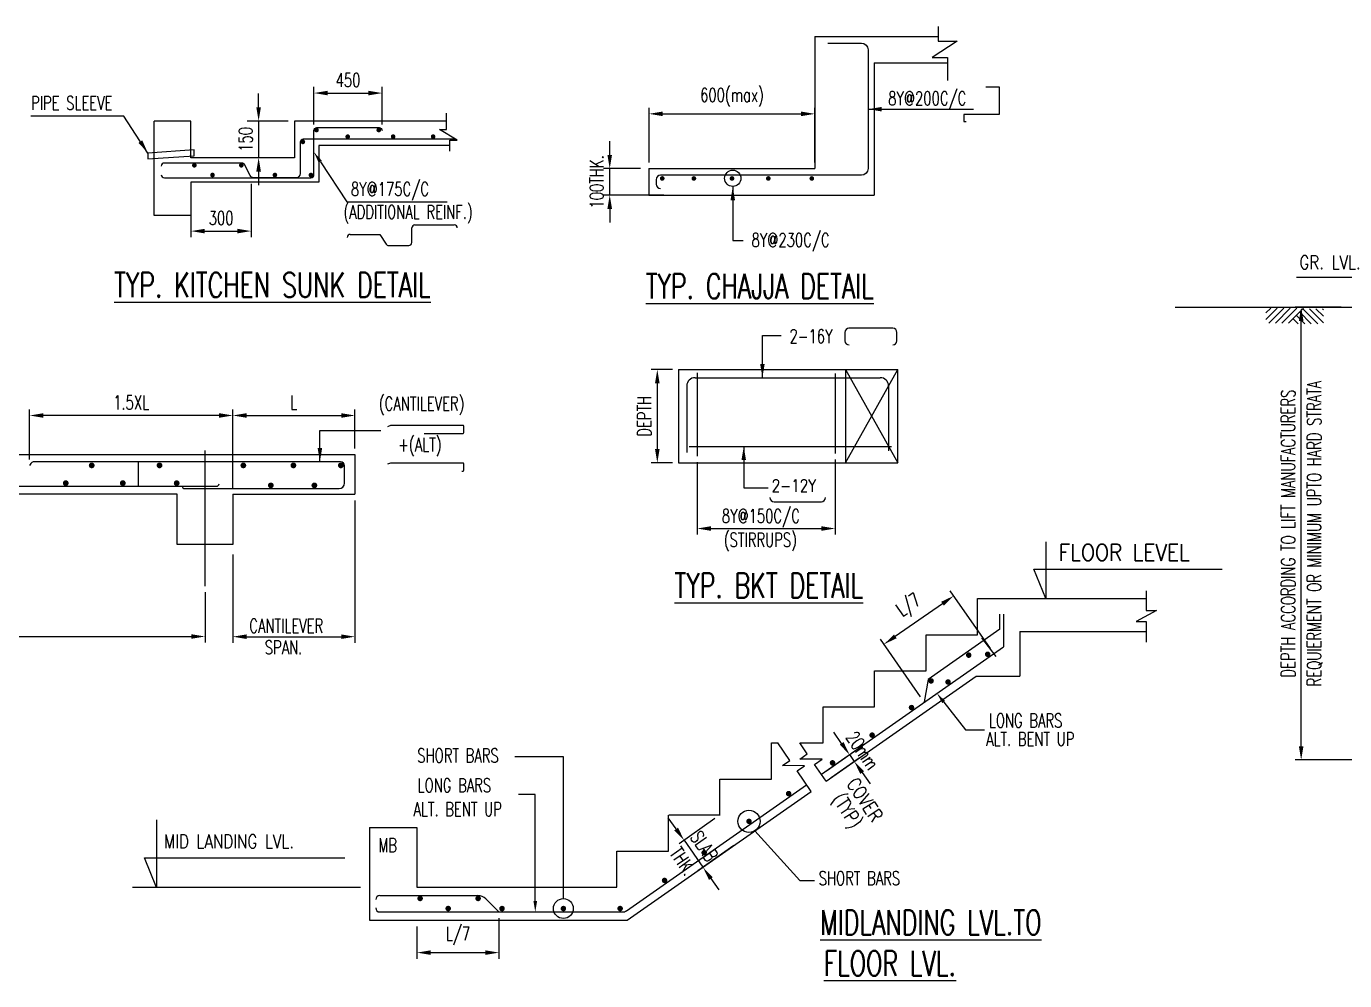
# Model space of a CAD drawing. Header units: inches. Extents: x 61991 to 161106, y 29687 to 64402.
# Drawn here: x 65552 to 66414, y 34329 to 34953 of the extents above; entities that cross this region are included whole.
import ezdxf
from ezdxf.enums import TextEntityAlignment as Align

# ---------------------------------------------------------------- set-up
doc = ezdxf.new("R2010")
doc.units = ezdxf.units.IN
doc.header["$MEASUREMENT"] = 0
doc.header["$PDMODE"] = 2
for name, color, linetype in [('dim', 5, 'Continuous'), ('hatch', 8, 'Continuous'), ('level', 3, 'Continuous'), ('LINE CUT', 8, 'Continuous'), ('other', 5, 'Continuous'), ('R.C.C. STRUCTURE', 4, 'Continuous'), ('reinforcement', 6, 'Continuous'), ('REINFORCEMENT STIRRUPS', 2, 'Continuous'), ('TEXT MIDIUM', 2, 'Continuous'), ('TEXT NORMAL', 4, 'Continuous'), ('title', 6, 'Continuous')]:
    doc.layers.add(name, color=color, linetype=linetype)
doc.styles.add('ROMANS', font='R.SHX', dxfattribs={"width": 0.7})
doc.styles.add('T1', font='r.shx', dxfattribs={"width": 0.85, "height": 2.25})
doc.dimstyles.new('DIM96', dxfattribs={"dimscale": 0, "dimtxt": 9, "dimasz": 9, "dimexe": 4, "dimexo": 4, "dimgap": 4, "dimtad": 1, "dimdec": 0, "dimzin": 1, "dimdsep": 46, "dimlunit": 4, "dimtxsty": 'ROMANS', "dimcen": 0, "dimclrd": 5, "dimclre": 5, "dimclrt": 4, "dimadec": 0, "dimazin": 0, "dimtfac": 1, "dimtdec": 0, "dimtix": 1, "dimtmove": 2, "dimatfit": 3, "dimfxl": 0, "dimfrac": 1, "dimtzin": 0, "dimlwd": -1, "dimlwe": -1, "dimarcsym": 0})

# ---------------------------------------------------------------- blocks, each defined once
blk = doc.blocks.new('*D92')
at = {"layer": 'Defpoints', "color": 0, "transparency": 16777216}
for p in [(65669.06, 34587.09), (65280.94, 34552.98), (65669.06, 34554.09)]:
    blk.add_point(p, dxfattribs=at)
at = {"layer": 'dim', "color": 5, "transparency": 16777216}
for p, q in [((65669.06, 34583.09), (65669.06, 34550.09)), ((65280.94, 34556.98), (65280.94, 34558.09)), ((65289.94, 34554.09), (65660.06, 34554.09))]:
    blk.add_line(p, q, dxfattribs=at)
for points in [[(65289.94, 34555.59), (65289.94, 34552.59), (65280.94, 34554.09)], [(65660.06, 34555.59), (65660.06, 34552.59), (65669.06, 34554.09)]]:
    blk.add_solid(points, dxfattribs=at)
blk = doc.blocks.new('*D98')
at = {"layer": 'Defpoints', "color": 0, "transparency": 16777216}
for p in [(65784.83, 34909.39), (65740.26, 34884.85), (65784.83, 34884.85)]:
    blk.add_point(p, dxfattribs=at)
at = {"layer": 'dim', "color": 5, "transparency": 16777216}
for p, q in [((65740.26, 34888.85), (65740.26, 34913.39)), ((65784.83, 34888.85), (65784.83, 34913.39)), ((65749.26, 34909.39), (65775.83, 34909.39))]:
    blk.add_line(p, q, dxfattribs=at)
for points in [[(65749.26, 34910.89), (65749.26, 34907.89), (65740.26, 34909.39)], [(65775.83, 34910.89), (65775.83, 34907.89), (65784.83, 34909.39)]]:
    blk.add_solid(points, dxfattribs=at)
at = {"layer": 'dim', "color": 4, "transparency": 16777216, "insert": (65762.55, 34917.89), "char_height": 9, "attachment_point": 5, "style": 'ROMANS'}
blk.add_mtext('450', dxfattribs=at)
blk = doc.blocks.new('*D99')
at = {"layer": 'Defpoints', "color": 0, "transparency": 16777216}
for p in [(65727.49, 34891.08), (65704.08, 34867.11), (65727.49, 34867.11)]:
    blk.add_point(p, dxfattribs=at)
at = {"layer": 'dim', "color": 5, "transparency": 16777216}
for p, q in [((65704.08, 34900.08), (65704.08, 34909.08)), ((65723.49, 34891.08), (65700.08, 34891.08)), ((65704.08, 34891.08), (65704.08, 34867.11)), ((65723.49, 34867.11), (65700.08, 34867.11)), ((65704.08, 34858.11), (65704.08, 34849.11))]:
    blk.add_line(p, q, dxfattribs=at)
for points in [[(65702.58, 34900.08), (65705.58, 34900.08), (65704.08, 34891.08)], [(65702.58, 34858.11), (65705.58, 34858.11), (65704.08, 34867.11)]]:
    blk.add_solid(points, dxfattribs=at)
at = {"layer": 'dim', "color": 4, "transparency": 16777216, "insert": (65695.58, 34879.1), "char_height": 9, "attachment_point": 5, "rotation": 90, "style": 'ROMANS'}
blk.add_mtext('150', dxfattribs=at)
blk = doc.blocks.new('*D100')
at = {"layer": 'Defpoints', "color": 0, "transparency": 16777216}
for p in [(65659.85, 34851.13), (65699.27, 34854.02), (65699.27, 34819.15)]:
    blk.add_point(p, dxfattribs=at)
at = {"layer": 'dim', "color": 5, "transparency": 16777216}
for p, q in [((65699.27, 34850.02), (65699.27, 34815.15)), ((65659.85, 34847.13), (65659.85, 34815.15)), ((65668.85, 34819.15), (65690.27, 34819.15))]:
    blk.add_line(p, q, dxfattribs=at)
for points in [[(65668.85, 34820.65), (65668.85, 34817.65), (65659.85, 34819.15)], [(65690.27, 34820.65), (65690.27, 34817.65), (65699.27, 34819.15)]]:
    blk.add_solid(points, dxfattribs=at)
at = {"layer": 'dim', "color": 4, "transparency": 16777216, "insert": (65679.56, 34827.65), "char_height": 9, "attachment_point": 5, "style": 'ROMANS'}
blk.add_mtext('300', dxfattribs=at)
blk = doc.blocks.new('*D106')
at = {"layer": 'Defpoints', "color": 0, "transparency": 16777216}
for p in [(65767.07, 34647.09), (65687.19, 34611.66), (65767.07, 34553.96)]:
    blk.add_point(p, dxfattribs=at)
at = {"layer": 'dim', "color": 5, "transparency": 16777216}
for p, q in [((65767.07, 34643.09), (65767.07, 34549.96)), ((65687.19, 34607.66), (65687.19, 34549.96)), ((65696.19, 34553.96), (65758.07, 34553.96))]:
    blk.add_line(p, q, dxfattribs=at)
for points in [[(65696.19, 34555.46), (65696.19, 34552.46), (65687.19, 34553.96)], [(65758.07, 34555.46), (65758.07, 34552.46), (65767.07, 34553.96)]]:
    blk.add_solid(points, dxfattribs=at)
blk = doc.blocks.new('*D108')
at = {"layer": 'Defpoints', "color": 0, "transparency": 16777216}
for p in [(65554.32, 34698.59), (65554.32, 34665.79), (65687.19, 34647.09)]:
    blk.add_point(p, dxfattribs=at)
at = {"layer": 'dim', "color": 5, "transparency": 16777216}
for p, q in [((65554.32, 34669.79), (65554.32, 34702.59)), ((65678.19, 34698.59), (65563.32, 34698.59)), ((65687.19, 34651.09), (65687.19, 34702.59))]:
    blk.add_line(p, q, dxfattribs=at)
for points in [[(65563.32, 34700.09), (65563.32, 34697.09), (65554.32, 34698.59)], [(65678.19, 34700.09), (65678.19, 34697.09), (65687.19, 34698.59)]]:
    blk.add_solid(points, dxfattribs=at)
at = {"layer": 'dim', "color": 4, "transparency": 16777216, "insert": (65620.75, 34707.09), "char_height": 9, "attachment_point": 5, "style": 'ROMANS'}
blk.add_mtext('1.5XL', dxfattribs=at)
blk = doc.blocks.new('*D111')
at = {"layer": 'Defpoints', "color": 0, "transparency": 16777216}
for p in [(65687.19, 34698.59), (65767.07, 34698.59), (65767.07, 34673.06)]:
    blk.add_point(p, dxfattribs=at)
at = {"layer": 'dim', "color": 5, "transparency": 16777216}
for p, q in [((65696.19, 34698.59), (65758.07, 34698.59)), ((65767.07, 34677.06), (65767.07, 34702.59))]:
    blk.add_line(p, q, dxfattribs=at)
for points in [[(65696.19, 34700.09), (65696.19, 34697.09), (65687.19, 34698.59)], [(65758.07, 34700.09), (65758.07, 34697.09), (65767.07, 34698.59)]]:
    blk.add_solid(points, dxfattribs=at)
at = {"layer": 'dim', "color": 4, "transparency": 16777216, "insert": (65727.13, 34707.09), "char_height": 9, "attachment_point": 5, "style": 'ROMANS'}
blk.add_mtext('L', dxfattribs=at)
blk = doc.blocks.new('*D113')
at = {"layer": 'Defpoints', "color": 0, "transparency": 16777216}
for p in [(66113.02, 34549.04), (66184.83, 34542.92), (66139.23, 34511.27)]:
    blk.add_point(p, dxfattribs=at)
at = {"layer": 'TEXT NORMAL', "color": 5, "transparency": 16777216}
for p, q in [((66182.55, 34546.21), (66156.34, 34583.97)), ((66151.23, 34575.55), (66120.41, 34554.17)), ((66136.95, 34514.56), (66110.74, 34552.32))]:
    blk.add_line(p, q, dxfattribs=at)
for points in [[(66150.38, 34576.79), (66152.09, 34574.32), (66158.62, 34580.69)], [(66119.56, 34555.4), (66121.27, 34552.93), (66113.02, 34549.04)]]:
    blk.add_solid(points, dxfattribs=at)
at = {"layer": 'TEXT NORMAL', "color": 4, "transparency": 16777216, "insert": (66129.63, 34573.78), "char_height": 9, "attachment_point": 5, "rotation": 34.76124, "style": 'ROMANS'}
blk.add_mtext('L/7', dxfattribs=at)
blk = doc.blocks.new('*D114')
at = {"layer": 'Defpoints', "color": 0, "transparency": 16777216}
for p in [(66005.76, 34437.32), (66018.13, 34419.65), (65994.64, 34403.21)]:
    blk.add_point(p, dxfattribs=at)
at = {"layer": 'TEXT NORMAL', "color": 5, "transparency": 16777216}
for p, q in [((65977.11, 34428.25), (65971.95, 34435.62)), ((66002.49, 34435.02), (65978.99, 34418.58)), ((65982.27, 34420.87), (65994.64, 34403.21)), ((66014.85, 34417.36), (65991.36, 34400.91)), ((65999.8, 34395.83), (66004.96, 34388.46))]:
    blk.add_line(p, q, dxfattribs=at)
for points in [[(65978.34, 34429.11), (65975.88, 34427.39), (65982.27, 34420.87)], [(66001.03, 34396.69), (65998.57, 34394.97), (65994.64, 34403.21)]]:
    blk.add_solid(points, dxfattribs=at)
at = {"layer": 'TEXT NORMAL', "color": 4, "transparency": 16777216, "char_height": 9, "attachment_point": 5, "rotation": 304.99202, "style": 'ROMANS'}
for s, insert in [('SLAB', (65995.42, 34416.91)), ('THK.', (65981.49, 34407.17))]:
    blk.add_mtext(s, dxfattribs=dict(at, insert=insert))
blk = doc.blocks.new('*D115')
at = {"layer": 'Defpoints', "color": 0, "transparency": 16777216}
for p in [(65807.63, 34368.58), (65861.26, 34373.97), (65861.26, 34347.43)]:
    blk.add_point(p, dxfattribs=at)
at = {"layer": 'dim', "color": 5, "transparency": 16777216}
for p, q in [((65861.26, 34369.97), (65861.26, 34343.43)), ((65807.63, 34364.58), (65807.63, 34343.43)), ((65816.63, 34347.43), (65852.26, 34347.43))]:
    blk.add_line(p, q, dxfattribs=at)
for points in [[(65816.63, 34348.93), (65816.63, 34345.93), (65807.63, 34347.43)], [(65852.26, 34348.93), (65852.26, 34345.93), (65861.26, 34347.43)]]:
    blk.add_solid(points, dxfattribs=at)
at = {"layer": 'dim', "color": 4, "transparency": 16777216, "insert": (65834.45, 34358.29), "char_height": 9, "attachment_point": 5, "style": 'ROMANS'}
blk.add_mtext('L/7', dxfattribs=at)
blk = doc.blocks.new('*D119')
at = {"layer": 'Defpoints', "color": 0, "transparency": 16777216}
for p in [(66093.55, 34472.44), (66072.07, 34463.99), (66075.16, 34459.57)]:
    blk.add_point(p, dxfattribs=at)
at = {"layer": 'dim', "color": 5, "transparency": 16777216}
for p, q in [((66085.3, 34484.23), (66080.14, 34491.61)), ((66075.34, 34466.28), (66093.73, 34479.16)), ((66078.44, 34461.86), (66096.83, 34474.74)), ((66090.46, 34476.86), (66093.55, 34472.44)), ((66098.71, 34465.07), (66103.87, 34457.7))]:
    blk.add_line(p, q, dxfattribs=at)
for points in [[(66086.53, 34485.09), (66084.07, 34483.37), (66090.46, 34476.86)], [(66099.94, 34465.93), (66097.48, 34464.21), (66093.55, 34472.44)]]:
    blk.add_solid(points, dxfattribs=at)
at = {"layer": 'dim', "color": 4, "transparency": 16777216, "insert": (66098.97, 34479.53), "char_height": 9, "attachment_point": 5, "rotation": 304.99201, "style": 'ROMANS'}
blk.add_mtext('20mm ', dxfattribs=at)
blk = doc.blocks.new('*D171')
at = {"layer": 'Defpoints', "color": 0, "transparency": 16777216}
for p in [(65990.83, 34672), (66081, 34673.76), (66081, 34624.69)]:
    blk.add_point(p, dxfattribs=at)
at = {"layer": 'dim', "color": 5, "transparency": 16777216}
for p, q in [((66081, 34669.76), (66081, 34620.69)), ((65990.83, 34668), (65990.83, 34620.69)), ((65999.83, 34624.69), (66072, 34624.69))]:
    blk.add_line(p, q, dxfattribs=at)
for points in [[(65999.83, 34626.19), (65999.83, 34623.19), (65990.83, 34624.69)], [(66072, 34626.19), (66072, 34623.19), (66081, 34624.69)]]:
    blk.add_solid(points, dxfattribs=at)
blk = doc.blocks.new('*D183')
at = {"layer": 'Defpoints', "color": 0, "transparency": 16777216}
for p in [(66385.79, 34769.46), (66415.96, 34769.46), (66433.93, 34473.37)]:
    blk.add_point(p, dxfattribs=at)
at = {"layer": 'dim', "color": 5, "transparency": 16777216}
for p, q in [((66411.96, 34769.46), (66381.79, 34769.46)), ((66385.79, 34482.37), (66385.79, 34760.46)), ((66429.93, 34473.37), (66381.79, 34473.37))]:
    blk.add_line(p, q, dxfattribs=at)
for points in [[(66384.29, 34760.46), (66387.29, 34760.46), (66385.79, 34769.46)], [(66384.29, 34482.37), (66387.29, 34482.37), (66385.79, 34473.37)]]:
    blk.add_solid(points, dxfattribs=at)
at = {"layer": 'dim', "color": 4, "transparency": 16777216, "char_height": 9, "attachment_point": 5, "rotation": 90, "style": 'ROMANS'}
for s, insert in [('REQUIERMENT OR MINIMUM UPTO HARD STRATA  ', (66394.72, 34621.42)), ('DEPTH ACCORDING TO LIFT MANUFACTURERS', (66377.29, 34621.42))]:
    blk.add_mtext(s, dxfattribs=dict(at, insert=insert))
blk = doc.blocks.new('*D185')
at = {"layer": 'Defpoints', "color": 0, "transparency": 16777216}
for p in [(65978.68, 34728.71), (65964.78, 34667.61), (65978.68, 34667.61)]:
    blk.add_point(p, dxfattribs=at)
at = {"layer": 'dim', "color": 5, "transparency": 16777216}
for p, q in [((65974.68, 34728.71), (65960.78, 34728.71)), ((65964.78, 34719.71), (65964.78, 34676.61)), ((65974.68, 34667.61), (65960.78, 34667.61))]:
    blk.add_line(p, q, dxfattribs=at)
for points in [[(65963.28, 34719.71), (65966.28, 34719.71), (65964.78, 34728.71)], [(65963.28, 34676.61), (65966.28, 34676.61), (65964.78, 34667.61)]]:
    blk.add_solid(points, dxfattribs=at)
at = {"layer": 'dim', "color": 4, "transparency": 16777216, "insert": (65956.28, 34698.16), "char_height": 9, "attachment_point": 5, "rotation": 90, "style": 'ROMANS'}
blk.add_mtext('DEPTH', dxfattribs=at)
blk = doc.blocks.new('*D186')
at = {"layer": 'Defpoints', "color": 0, "transparency": 16777216}
for p in [(66067.8, 34895.8), (65959.35, 34859.97), (66067.8, 34859.97)]:
    blk.add_point(p, dxfattribs=at)
at = {"layer": 'dim', "color": 5, "transparency": 16777216}
for p, q in [((65959.35, 34863.97), (65959.35, 34899.8)), ((65968.35, 34895.8), (66058.8, 34895.8)), ((66067.8, 34863.97), (66067.8, 34899.8))]:
    blk.add_line(p, q, dxfattribs=at)
for points in [[(65968.35, 34897.3), (65968.35, 34894.3), (65959.35, 34895.8)], [(66058.8, 34897.3), (66058.8, 34894.3), (66067.8, 34895.8)]]:
    blk.add_solid(points, dxfattribs=at)
at = {"layer": 'dim', "color": 4, "transparency": 16777216, "insert": (66013.57, 34906.66), "char_height": 9, "attachment_point": 5, "style": 'ROMANS'}
blk.add_mtext('600(max)', dxfattribs=at)
blk = doc.blocks.new('*D188')
at = {"layer": 'Defpoints', "color": 0, "transparency": 16777216}
for p in [(65933.67, 34859.97), (65957.87, 34859.97), (65973.15, 34842.69)]:
    blk.add_point(p, dxfattribs=at)
at = {"layer": 'dim', "color": 5, "transparency": 16777216}
for p, q in [((65933.67, 34868.97), (65933.67, 34877.97)), ((65953.87, 34859.97), (65929.67, 34859.97)), ((65933.67, 34842.69), (65933.67, 34859.97)), ((65969.15, 34842.69), (65929.67, 34842.69)), ((65933.67, 34833.69), (65933.67, 34824.69))]:
    blk.add_line(p, q, dxfattribs=at)
for points in [[(65932.17, 34868.97), (65935.17, 34868.97), (65933.67, 34859.97)], [(65932.17, 34833.69), (65935.17, 34833.69), (65933.67, 34842.69)]]:
    blk.add_solid(points, dxfattribs=at)
at = {"layer": 'dim', "color": 4, "transparency": 16777216, "insert": (65925.17, 34851.33), "char_height": 9, "attachment_point": 5, "rotation": 90, "style": 'ROMANS'}
blk.add_mtext('100THK.', dxfattribs=at)

msp = doc.modelspace()

# ---------------------------------------------------------------- linework, layer by layer
at = {"layer": 'dim'}
for p, q in [((65740.26247, 34894.83279), (65740.26247, 34906.90545)), ((65719.09577, 34891.08162), (65696.51359, 34891.08162)), ((65719.09577, 34867.11297), (65696.51359, 34867.11297)), ((65659.84694, 34827.58943), (65659.84694, 34821.1376)), ((65669.05847, 34587.08793), (65669.05847, 34675.67981)), ((66186.32958, 34540.96643), (66176.97494, 34553.19125)), ((65903.37021, 34475.33323), (65871.66201, 34475.33323)), ((65903.37021, 34382.72134), (65903.37021, 34475.33323)), ((66028.55975, 34427.03524), (66058.0019, 34394.60008)), ((66058.0019, 34394.60008), (66067.47091, 34394.60008))]:
    msp.add_line(p, q, dxfattribs=at)
at = {"layer": 'dim', "flags": 128}
for points in [[(65744.44254, 34864.4479), (65761.76183, 34838.17278), (65827.29264, 34838.17278)], [(66152.08629, 34511.22545), (66166.36192, 34493.0199), (66178.67232, 34493.0199)], [(65884.99865, 34381.17007), (65884.99865, 34450.8113), (65874.09154, 34450.8113)]]:
    msp.add_lwpolyline(points, dxfattribs=at)
at = {"layer": 'dim'}
for centre, radius in [((66024.73189, 34433.24208), 7.29223), ((65903.37021, 34376.22523), 6.4962)]:
    msp.add_circle(centre, radius, dxfattribs=at)
at = {"layer": 'dim', "extrusion": (0, 0, -1)}
for points in [[(-65743.38566, 34863.75115), (-65740.26247, 34870.78943), (-65745.49943, 34865.14466)], [(-66151.1419, 34510.48497), (-66147.64342, 34516.89121), (-66153.03056, 34511.96582)], [(-65886.19869, 34381.17007), (-65884.99865, 34373.97007), (-65883.79862, 34381.17007)]]:
    msp.add_solid(points, dxfattribs=at)
at = {"layer": 'hatch'}
for p, q in [((66362.77943, 34765.71897), (66365.86125, 34768.8008)), ((66362.77943, 34761.4494), (66370.13083, 34768.8008)), ((66364.63254, 34759.03294), (66374.4004, 34768.8008)), ((66368.90211, 34759.03294), (66378.66997, 34768.8008)), ((66373.17168, 34759.03294), (66382.93954, 34768.8008)), ((66377.44126, 34759.03294), (66387.20911, 34768.8008)), ((66382.55539, 34764.14707), (66388.12384, 34758.57862)), ((66384.69017, 34766.28186), (66392.39341, 34758.57862)), ((66386.89512, 34768.34648), (66396.66298, 34758.57862)), ((66391.1647, 34768.34648), (66400.34364, 34759.16754)), ((66395.43427, 34768.34648), (66400.34364, 34763.43711)), ((66399.70384, 34768.34648), (66400.34364, 34767.70668)), ((66380.4206, 34762.01229), (66383.85427, 34758.57862))]:
    msp.add_line(p, q, dxfattribs=at)
msp.add_lwpolyline([(65631.69096, 34866.31096), (65661.89809, 34868.40188), (65661.89809, 34872.28577), (65631.69096, 34870.19441)], close=True, dxfattribs=at)
msp.add_circle((66014.12035, 34853.65129), 5.33524, dxfattribs=at)
at = {"layer": 'level', "color": 2}
for p, q in [((66303.37034, 34769.4613), (66458.97893, 34769.4613)), ((65770.79006, 34390.06954), (65621.63055, 34390.06954))]:
    msp.add_line(p, q, dxfattribs=at)
for points in [[(66218.91546, 34616.0871), (66218.91546, 34578.84224), (66211.03794, 34598.11665), (66334.06712, 34598.11665)], [(65637.39747, 34434.32705), (65637.39747, 34390.06954), (65629.52005, 34409.34396), (65760.41292, 34409.34396)]]:
    msp.add_lwpolyline(points, dxfattribs=at)
at = {"layer": 'LINE CUT'}
for points in [[(66148.49652, 34953), (66148.49652, 34943.26534), (66148.49652, 34943.26534), (66160.90107, 34943.26534), (66144.39675, 34932.64585), (66154.43518, 34932.64585), (66154.43518, 34917.60139)], [(65829.20163, 34871.38775), (65829.20163, 34878.69344), (65833.80841, 34878.69344), (65822.29144, 34885.599), (65826.89823, 34885.599), (65826.89823, 34896.30408)], [(66284.4321, 34583.88935), (66284.4321, 34571.19092), (66291.15782, 34571.17762), (66277.90743, 34563.80602), (66284.4321, 34563.84249), (66284.4321, 34550.37853)], [(66065.43174, 34452.76193), (66056.17411, 34466.16788), (66061.10323, 34469.57178), (66046.57228, 34469.64308), (66051.44889, 34473.01061), (66043.51939, 34484.49319)], [(66075.13078, 34459.55136), (66067.58385, 34470.48002), (66072.51308, 34473.8838), (66057.98213, 34473.9551), (66062.85863, 34477.32263), (66057.90694, 34484.49319)]]:
    msp.add_lwpolyline(points, dxfattribs=at)
at = {"layer": 'other'}
for p, q in [((66087.8425, 34728.70974), (66121.96494, 34667.61225)), ((66087.8425, 34667.61225), (66121.96494, 34728.70974))]:
    msp.add_line(p, q, dxfattribs=at)
at = {"layer": 'R.C.C. STRUCTURE'}
for p, q in [((66067.80362, 34946.36931), (66148.49652, 34946.36931)), ((66067.80362, 34946.36931), (66067.80362, 34859.96931)), ((66106.68368, 34929.08935), (66106.68368, 34842.68935)), ((66106.68368, 34929.08935), (66154.43507, 34929.08935)), ((65635.87829, 34829.2666), (65635.87829, 34891.08162)), ((65659.84694, 34891.08162), (65635.87829, 34891.08162)), ((65659.84694, 34867.11297), (65659.84694, 34891.08162)), ((65826.89823, 34891.08162), (65727.48537, 34891.08162)), ((65727.48537, 34891.08162), (65727.48537, 34867.11297)), ((65727.48537, 34867.11297), (65659.84694, 34867.11297)), ((65829.20163, 34875.10266), (65743.46454, 34875.10266)), ((65743.46454, 34875.10266), (65743.46454, 34851.13379)), ((65959.3456, 34859.96931), (66067.80362, 34859.96931)), ((65959.3456, 34859.96931), (65959.3456, 34842.68935)), ((65743.46454, 34851.13379), (65659.84694, 34851.13379)), ((65659.84694, 34851.13379), (65659.84694, 34829.2666)), ((65959.3456, 34842.68935), (66106.68368, 34842.68935)), ((65659.84694, 34829.2666), (65635.87829, 34829.2666)), ((65978.68191, 34728.70974), (66121.96494, 34728.70974)), ((65978.68191, 34728.70974), (65978.68191, 34667.61225)), ((66087.8425, 34728.70974), (66087.8425, 34667.61225)), ((66121.96494, 34667.61225), (66121.96494, 34728.70974)), ((65487.84107, 34673.06309), (65767.07179, 34673.06309)), ((65767.07179, 34673.06309), (65767.07179, 34647.09174)), ((65978.68191, 34667.61225), (66121.96494, 34667.61225)), ((65650.80117, 34647.09174), (65490.62918, 34647.09174)), ((65650.80117, 34614.19483), (65650.80117, 34647.09174)), ((65687.18558, 34647.09174), (65687.18558, 34614.19483)), ((65687.18558, 34647.09174), (65767.07179, 34647.09174)), ((65687.18558, 34614.19483), (65650.80117, 34614.19483)), ((66174.2445, 34578.84224), (66284.4321, 34578.84224)), ((66174.2445, 34555.25503), (66174.2445, 34578.84224)), ((66201.85469, 34557.27673), (66284.4321, 34557.27673)), ((66201.85469, 34557.27673), (66201.85469, 34528.18142)), ((66140.54845, 34555.25503), (66174.2445, 34555.25503)), ((66140.54845, 34531.66771), (66140.54845, 34555.25503)), ((66106.85239, 34531.66771), (66140.54845, 34531.66771)), ((66106.85239, 34508.0805), (66106.85239, 34531.66771)), ((66106.85239, 34508.0805), (66106.85239, 34531.66771)), ((66075.13078, 34459.55136), (66173.17378, 34528.18142)), ((66173.17378, 34528.18142), (66201.85469, 34528.18142)), ((66073.15633, 34508.0805), (66106.85239, 34508.0805)), ((66073.15633, 34484.49319), (66073.15633, 34508.0805)), ((66039.46017, 34460.90598), (66039.46017, 34484.49319)), ((66039.46017, 34484.49319), (66043.51939, 34484.49319)), ((66057.90694, 34484.49319), (66073.15633, 34484.49319)), ((66005.76411, 34437.31866), (66005.76411, 34460.90598)), ((66005.76411, 34460.90598), (66039.46017, 34460.90598)), ((65945.1699, 34368.57875), (66065.43174, 34452.76193)), ((65972.06805, 34413.73146), (65972.06805, 34437.31866)), ((65972.21527, 34437.42172), (66005.91133, 34437.42172)), ((65776.63072, 34429.23163), (65776.63072, 34368.57875)), ((65776.63072, 34429.23163), (65807.63106, 34429.23163)), ((65807.63106, 34429.23163), (65807.63106, 34390.14425)), ((65938.37188, 34390.14425), (65938.37188, 34413.73146)), ((65938.37188, 34413.73146), (65972.06805, 34413.73146)), ((65807.63106, 34390.14425), (65938.37188, 34390.14425)), ((65776.63072, 34368.57875), (65945.1699, 34368.57875))]:
    msp.add_line(p, q, dxfattribs=at)
at = {"layer": 'reinforcement'}
for p, q in [((65764.00992, 34816.98258), (65783.39772, 34816.98258)), ((65783.39772, 34816.98258), (65787.50221, 34810.60216)), ((65804.26097, 34811.68278), (65804.26097, 34821.24)), ((65806.25851, 34823.23732), (65831.99398, 34823.23732)), ((65789.1818, 34809.68524), (65802.26366, 34809.68524)), ((65989.48191, 34723.30985), (66110.56223, 34723.30985)), ((65984.08191, 34717.90985), (65984.08191, 34674.50012)), ((66115.96212, 34717.90985), (66115.96212, 34675.47549)), ((65985.56869, 34678.41214), (66117.9791, 34678.41214)), ((65625.26477, 34668.31183), (65625.26477, 34652.33573)), ((66041.14632, 34642.24569), (66072.03735, 34642.24569)), ((66188.7503, 34558.8102), (66188.7503, 34568.63011)), ((66191.13324, 34568.78942), (66191.13324, 34547.334)), ((66188.7503, 34558.8102), (66141.82198, 34525.97822)), ((66072.06715, 34463.98776), (66191.13324, 34547.334)), ((66141.82198, 34525.97822), (66139.2269, 34511.27258)), ((65944.63058, 34374.78229), (66062.36809, 34457.19842)), ((65783.35908, 34384.75282), (65847.49584, 34384.75282)), ((65852.58701, 34382.64399), (65861.26094, 34373.97007)), ((65783.35908, 34373.97007), (65942.05417, 34373.97007))]:
    msp.add_line(p, q, dxfattribs=at)
for points in [[(66076.21255, 34942.04933), (66098.23432, 34942.04933, -0.414213562), (66102.55432, 34937.72933), (66102.55432, 34859.96931, -0.414213562), (66098.23432, 34855.64931), (65966.95286, 34855.64931, 0.414213562), (65964.07286, 34852.76931), (65964.07286, 34849.89935, 0.414213562), (65966.95286, 34847.01935)], [(65640.47005, 34856.02073, 0.414213562), (65642.46745, 34854.02334), (65738.26515, 34854.02334, 0.414213562), (65740.26254, 34856.02073), (65740.26254, 34884.84622, -0.414213562), (65742.25993, 34886.84361), (65782.8331, 34886.84361, -0.414213562), (65784.8305, 34884.84622)], [(65832.88718, 34879.24591), (65733.27436, 34879.24591, 0.414213562), (65731.27697, 34877.24851), (65731.27697, 34856.72334, -0.414213562), (65728.57697, 34854.02334), (65700.93139, 34854.02334, -0.282685345), (65698.5227, 34855.50342), (65694.92746, 34862.60207, 0.282689435), (65693.23351, 34863.64297), (65642.46745, 34863.64297, 0.414213562), (65640.47005, 34861.64558)], [(66118.7199, 34744.69954, 0.414213562), (66121.4199, 34747.39954), (66121.44462, 34752.87919, 0.414213562), (66118.74462, 34755.57919), (66090.11227, 34755.57919, 0.414213562), (66087.41227, 34752.87919), (66087.43732, 34747.39954, 0.414213562), (66090.13732, 34744.69954)], [(65812.29206, 34686.86377), (65837.732, 34686.86377, 0.414213562), (65838.28496, 34687.41673), (65838.28496, 34691.55253, 0.414213562), (65837.732, 34692.10549), (65790.25931, 34692.10549), (65788.41613, 34691.26625)], [(65654.14988, 34652.41827, 0.414213562), (65655.81874, 34650.74942), (65756.7331, 34650.74942, 0.414213562), (65760.3092, 34654.32551), (65760.3092, 34665.61183, 0.414213562), (65757.6092, 34668.31183), (65556.63396, 34668.3116, 0.191140208), (65554.32132, 34665.79387)], [(65836.90449, 34662.27479), (65837.732, 34662.27479, 0.414213562), (65838.28496, 34662.82775), (65838.28496, 34666.96355, 0.414213562), (65837.732, 34667.51651), (65790.25931, 34667.51651), (65788.41613, 34666.67727)], [(65490.62918, 34652.33573), (65676.5596, 34652.33573, 0.414213562), (65678.22846, 34654.00459)]]:
    msp.add_lwpolyline(points, format="xyb", dxfattribs=at)
msp.add_lwpolyline([(66179.5516, 34913.37444), (66188.32418, 34913.37444), (66188.32418, 34895.33522), (66165.1026, 34895.33522), (66165.1026, 34890.69657), (66166.65057, 34890.69657)], dxfattribs=at)
for points, const_width in [([(65741.18777, 34885.22543, 1), (65742.70234, 34885.22543, 1)], 1.5147), ([(65781.88345, 34885.22543, 1), (65783.39803, 34885.22543, 1)], 1.5147), ([(65732.25619, 34877.4527, 1), (65733.77076, 34877.4527, 1)], 1.5147), ([(65761.57638, 34880.89034, 1), (65763.09096, 34880.89034, 1)], 1.5147), ([(65791.30558, 34880.89034, 1), (65792.82016, 34880.89034, 1)], 1.5147), ([(65817.45918, 34880.89034, 1), (65818.97376, 34880.89034, 1)], 1.5147), ([(65661.30743, 34862.14367, 1), (65662.822, 34862.14367, 1)], 1.5147), ([(65692.0249, 34862.18964, 1), (65693.53948, 34862.18964, 1)], 1.5147), ([(65673.17247, 34855.79508, 1), (65674.68705, 34855.79508, 1)], 1.5147), ([(65713.95252, 34855.79508, 1), (65715.46709, 34855.79508, 1)], 1.5147), ([(65737.50598, 34855.79508, 1), (65739.02056, 34855.79508, 1)], 1.5147), ([(65967.25773, 34853.55747, 1), (65968.77242, 34853.55747, 1)], 1.5147), ([(65987.93631, 34853.55747, 1), (65989.45099, 34853.55747, 1)], 1.5147), ([(66012.87912, 34853.55747, 1), (66014.3938, 34853.55747, 1)], 1.5147), ([(66036.59322, 34853.55747, 1), (66038.10801, 34853.55747, 1)], 1.5147), ([(66065.03396, 34853.55747, 1), (66066.54854, 34853.55747, 1)], 1.5147), ([(65595.88238, 34665.95494, -1), (65594.00482, 34665.95494, -1)], 1.87746), ([(65640.24232, 34665.95494, -1), (65638.36509, 34665.95494, -1)], 1.87746), ([(65695.03465, 34665.95494, -1), (65693.15742, 34665.95494, -1)], 1.87746), ([(65727.76809, 34665.95494, -1), (65725.89041, 34665.95494, -1)], 1.87746), ([(65758.79841, 34665.95494, -1), (65756.92085, 34665.95494, -1)], 1.87746), ([(65577.06731, 34654.34909, 1), (65578.94454, 34654.34909, 1)], 1.87746), ([(65614.35677, 34654.34909, 1), (65616.23445, 34654.34909, 1)], 1.87746), ([(65649.58059, 34654.34909, 1), (65651.45782, 34654.34909, 1)], 1.87746), ([(65711.13303, 34652.893, 1), (65713.01026, 34652.893, 1)], 1.87746), ([(65739.59663, 34652.893, 1), (65741.47397, 34652.893, 1)], 1.87746), ([(66169.30384, 34541.89313, -1), (66167.5067, 34541.89313, -1)], 1.79712), ([(66181.68829, 34542.48254, -1), (66179.89115, 34542.48254, -1)], 1.79712), ([(66144.69447, 34525.05196, -1), (66142.89732, 34525.05196, -1)], 1.79712), ([(66155.79132, 34524.35455, -1), (66153.99417, 34524.35455, -1)], 1.79712), ([(66131.89627, 34507.62809, -1), (66130.09913, 34507.62809, -1)], 1.79712), ([(66106.15256, 34489.60743, -1), (66104.35542, 34489.60743, -1)], 1.79712), ([(66080.25548, 34471.47955, -1), (66078.45844, 34471.47955, -1)], 1.79712), ([(66051.52744, 34451.36996, -1), (66049.73041, 34451.36996, -1)], 1.79712), ([(66025.63047, 34433.24208, -1), (66023.83332, 34433.24208, -1)], 1.79712), ([(65996.324, 34412.72753, -1), (65994.52696, 34412.72753, -1)], 1.79712), ([(65970.42702, 34394.59965, -1), (65968.62988, 34394.59965, -1)], 1.79712), ([(65810.58792, 34382.82681, -1), (65808.79078, 34382.82681, -1)], 1.79712), ([(65848.51185, 34382.82681, -1), (65846.71471, 34382.82681, -1)], 1.79712), ([(65828.93817, 34376.22523, -1), (65827.14103, 34376.22523, -1)], 1.79712), ([(65864.14298, 34376.22523, -1), (65862.34584, 34376.22523, -1)], 1.79712), ([(65904.26878, 34376.22523, -1), (65902.47164, 34376.22523, -1)], 1.79712), ([(65941.36632, 34376.22523, -1), (65939.56917, 34376.22523, -1)], 1.79712)]:
    msp.add_lwpolyline(points, format="xyb", close=True, dxfattribs=dict(at, const_width=const_width))
for centre, radius, start, end in [((65764.00992, 34814.98527), 1.99739, 90, 180), ((65806.25851, 34821.24), 1.99739, 90, 180), ((65831.99398, 34821.24), 1.99739, 0, 90), ((65789.1818, 34811.68278), 1.99739, 212.75308642, 270), ((65802.26366, 34811.68278), 1.99739, 270, 0), ((65989.48191, 34717.90985), 5.4, 90, 180), ((66110.56223, 34717.90985), 5.4, 0, 90), ((66041.14632, 34644.94558), 2.7, 180, 270), ((66072.03735, 34644.94558), 2.7, 270, 0), ((65783.35908, 34382.0571), 2.69569, 90, 180), ((65847.49584, 34377.55282), 7.2, 45, 90), ((65783.35908, 34376.66578), 2.69569, 180, 270), ((65942.05417, 34378.46293), 4.49281, 270, 304.99130398)]:
    msp.add_arc(centre, radius, start, end, dxfattribs=at)
at = {"layer": 'REINFORCEMENT STIRRUPS'}
for p, q in [((65990.83004, 34726.41107), (65990.83004, 34671.99601)), ((66081.00143, 34725.96887), (66081.00143, 34673.76437))]:
    msp.add_line(p, q, dxfattribs=at)
at = {"layer": 'TEXT MIDIUM'}
msp.add_lwpolyline([(66443.50332, 34806.70616), (66443.50332, 34769.4613), (66451.38085, 34788.73571), (66382.67459, 34788.73571)], dxfattribs=at)

# ---------------------------------------------------------------- texts
at = {"layer": 'level', "color": 2, "style": 'T1', "width": 0.9}
msp.add_text('FLOOR LEVEL', height=10.8, dxfattribs=at).set_placement((66227.2164, 34603.66804))
at = {"layer": 'TEXT MIDIUM', "style": 'ROMANS', "width": 0.7}
for s, p in [('8Y@200C/C', (66141.26844, 34905.32893)), ('(ADDITIONAL REINF.)', (65801.74911, 34831.01301)), ('8Y@230C/C', (66051.92788, 34812.72513))]:
    msp.add_text(s, height=9, dxfattribs=at).set_placement(p, align=Align.MIDDLE)
at = {"layer": 'TEXT MIDIUM', "style": 'ROMANS'}
for s, width, p in [('PIPE SLEEVE', 0.7, (65555.27848, 34898.43037)), ('8Y@175C/C', 0.7, (65764.45595, 34842.145)), ('GR. LVL.', 0.8, (66384.60832, 34794.18713)), ('2-16Y', 0.7, (66051.20721, 34745.90928)), ('MID LANDING LVL.', 0.8, (65642.11786, 34415.60493))]:
    msp.add_text(s, height=9, dxfattribs=dict(at, width=width)).set_placement(p)
at = {"layer": 'TEXT MIDIUM', "color": 2, "style": 'T1', "width": 0.8}
msp.add_text('2-12Y', height=8.112, dxfattribs=at).set_placement((66039.54507, 34648.6694))
at = {"layer": 'TEXT NORMAL', "style": 'ROMANS', "width": 0.7}
for s, p in [('8Y@150C/C', (66006.93908, 34628.40166)), ('(STIRRUPS)', (66008.25467, 34612.81897)), ('LONG BARS', (66181.54483, 34494.67575)), (' ALT. BENT UP', (66175.38006, 34482.5178)), ('SHORT BARS', (65807.85195, 34471.75859)), ('LONG BARS', (65808.028, 34452.31676)), (' ALT. BENT UP', (65801.01905, 34436.68207)), ('MB', (65782.38437, 34413.18346)), ('SHORT BARS', (66070.29648, 34391.55391))]:
    msp.add_text(s, height=9, dxfattribs=at).set_placement(p)
for s, p in [('CANTILEVER  ', (65697.9844, 34561.08428)), (' SPAN. ', (65703.76837, 34546.95059))]:
    msp.add_text(s, height=9, dxfattribs=at).set_placement(p, align=Align.MIDDLE_LEFT)
at = {"layer": 'TEXT NORMAL', "linetype": 'ByBlock', "style": 'ROMANS', "width": 0.8}
msp.add_text('COVER', height=9, rotation=303.57468294, dxfattribs=at).set_placement((66088.11455, 34457.822))
at = {"layer": 'TEXT NORMAL', "linetype": 'Continuous', "ltscale": 5, "style": 'ROMANS', "width": 0.75}
msp.add_text('(TYP)', height=9, rotation=302.78632252, dxfattribs=at).set_placement((66078.91826, 34447.95547))
at = {"layer": 'TEXT NORMAL', "char_height": 9, "style": 'ROMANS'}
for s, insert, width, attachment_point in [('(CANTILEVER)', (65782.71094, 34710.88298), 59.7, 1), ('+(ALT)', (65809.51739, 34684.08187), 29.1, 2)]:
    msp.add_mtext(s, dxfattribs=dict(at, insert=insert, width=width, attachment_point=attachment_point))
at = {"layer": 'title', "color": 6, "style": 'ROMANS', "width": 0.7}
for s, p in [('%%uTYP. KITCHEN SUNK DETAIL', (65609.58114, 34775.8451)), ('%%UTYP. CHAJJA DETAIL', (65957.2084, 34775.04339)), ('%%UTYP. BKT DETAIL', (65975.99023, 34579.3931)), ('%%UMIDLANDING LVL.TO', (66071.18758, 34359.07436)), ('%%UFLOOR LVL.', (66073.59579, 34332.33639))]:
    msp.add_text(s, height=16.2, dxfattribs=at).set_placement(p)

# ---------------------------------------------------------------- dimensions: what is measured, and where the dimension line sits
at = {"layer": 'dim'}
for base, p1, p2, text, picture, middle in [((65784.83048, 34909.38968), (65740.26247, 34884.84622), (65784.83048, 34884.84622), '450', '*D98', (65762.54647, 34917.88968)), ((66067.80362, 34895.80144), (65959.34549, 34859.96931), (66067.80362, 34859.96931), '600(max)', '*D186', (66013.57455, 34906.65858)), ((65699.27204, 34819.146), (65659.84694, 34851.13379), (65699.27204, 34854.02342), '300', '*D100', (65679.55949, 34827.646)), ((65554.32143, 34698.59048), (65687.18558, 34647.09174), (65554.32143, 34665.7941), '1.5XL', '*D108', (65620.75351, 34707.09048)), ((65767.07179, 34698.59048), (65687.18558, 34698.59048), (65767.07179, 34673.06309), 'L', '*D111', (65727.12868, 34707.09048)), ((66081.00143, 34624.69009), (65990.83004, 34671.9959), (66081.00143, 34673.76448), ' ', '*D171', (66035.91573, 34624.69009)), ((65767.07179, 34553.95525), (65687.18558, 34611.65567), (65767.07179, 34647.09174), '   ', '*D106', (65727.12868, 34562.45525)), ((65669.05847, 34554.0894), (65280.93512, 34552.97527), (65669.05847, 34587.08793), ' ', '*D92', (65474.99679, 34554.0894)), ((65861.26094, 34347.42996), (65807.63106, 34368.57875), (65861.26094, 34373.97007), 'L/7', '*D115', (65834.446, 34358.2871))]:
    dim = msp.add_linear_dim(base=base, p1=p1, p2=p2, text=text, dimstyle='DIM96', override={"dimscale": 1}, dxfattribs=at)
    dim.commit()
    dim.dimension.update_dxf_attribs({"geometry": picture, "text_midpoint": middle})
for base, p1, p2, text, picture, middle in [((65704.08361, 34867.11297), (65727.48537, 34891.08162), (65727.48537, 34867.11297), '150', '*D99', (65695.58361, 34879.09729)), ((65933.67473, 34859.96931), (65973.15266, 34842.68935), (65957.86881, 34859.96931), '100THK.', '*D188', (65925.17473, 34851.32933)), ((66385.79043, 34769.4613), (66433.93384, 34473.37162), (66415.96262, 34769.4613), 'DEPTH ACCORDING TO LIFT MANUFACTURERS\\XREQUIERMENT OR MINIMUM UPTO HARD STRATA  ', '*D183', (66385.79043, 34621.41646)), ((65964.78049, 34667.61214), (65978.68202, 34728.70974), (65978.68202, 34667.61214), 'DEPTH', '*D185', (65956.28049, 34698.16094))]:
    dim = msp.add_linear_dim(base=base, p1=p1, p2=p2, angle=90, text=text, dimstyle='DIM96', override={"dimscale": 1}, dxfattribs=at)
    dim.commit()
    dim.dimension.update_dxf_attribs({"geometry": picture, "text_midpoint": middle})
dim = msp.add_aligned_dim(p1=(66072.06715, 34463.98776), p2=(66075.15887, 34459.57102), distance=22.44876, text='20mm ', dimstyle='DIM96', override={"dimscale": 1}, dxfattribs=at)
dim.commit()
dim.dimension.update_dxf_attribs({"geometry": '*D119', "text_midpoint": (66098.96722, 34479.52733)})
at = {"layer": 'TEXT NORMAL'}
for p1, p2, distance, text, picture, middle in [((66184.83214, 34542.92331), (66139.2269, 34511.27258), -45.96582, 'L/7', '*D113', (66129.63146, 34573.78001)), ((66005.76411, 34437.31866), (66018.13109, 34419.65155), -28.67618, 'SLAB\\XTHK.', '*D114', (65988.45516, 34412.0404))]:
    dim = msp.add_aligned_dim(p1=p1, p2=p2, distance=distance, text=text, dimstyle='DIM96', override={"dimscale": 1}, dxfattribs=at)
    dim.commit()
    dim.dimension.update_dxf_attribs({"geometry": picture, "text_midpoint": middle})

# ---------------------------------------------------------------- leaders
at = {"layer": 'dim'}
for points in [[(65631.69096, 34870.19441), (65615.93217, 34894.18943), (65555.17779, 34894.18943)], [(66102.55436, 34898.84926), (66171.42042, 34898.84926)], [(66014.12024, 34848.316), (66014.12024, 34813.10405), (66020.88738, 34813.10405)], [(66033.50867, 34723.30974), (66033.50867, 34750.81753), (66045.7503, 34750.81753)], [(65744.14288, 34668.31183), (65744.14288, 34688.74069), (65784.03984, 34688.74069)], [(66021.30326, 34678.41214), (66021.30326, 34651.31765), (66037.24815, 34651.31765)]]:
    msp.add_leader(points, dimstyle='DIM96', override={"dimscale": 1}, dxfattribs=at)

doc.saveas('drawing.dxf')
